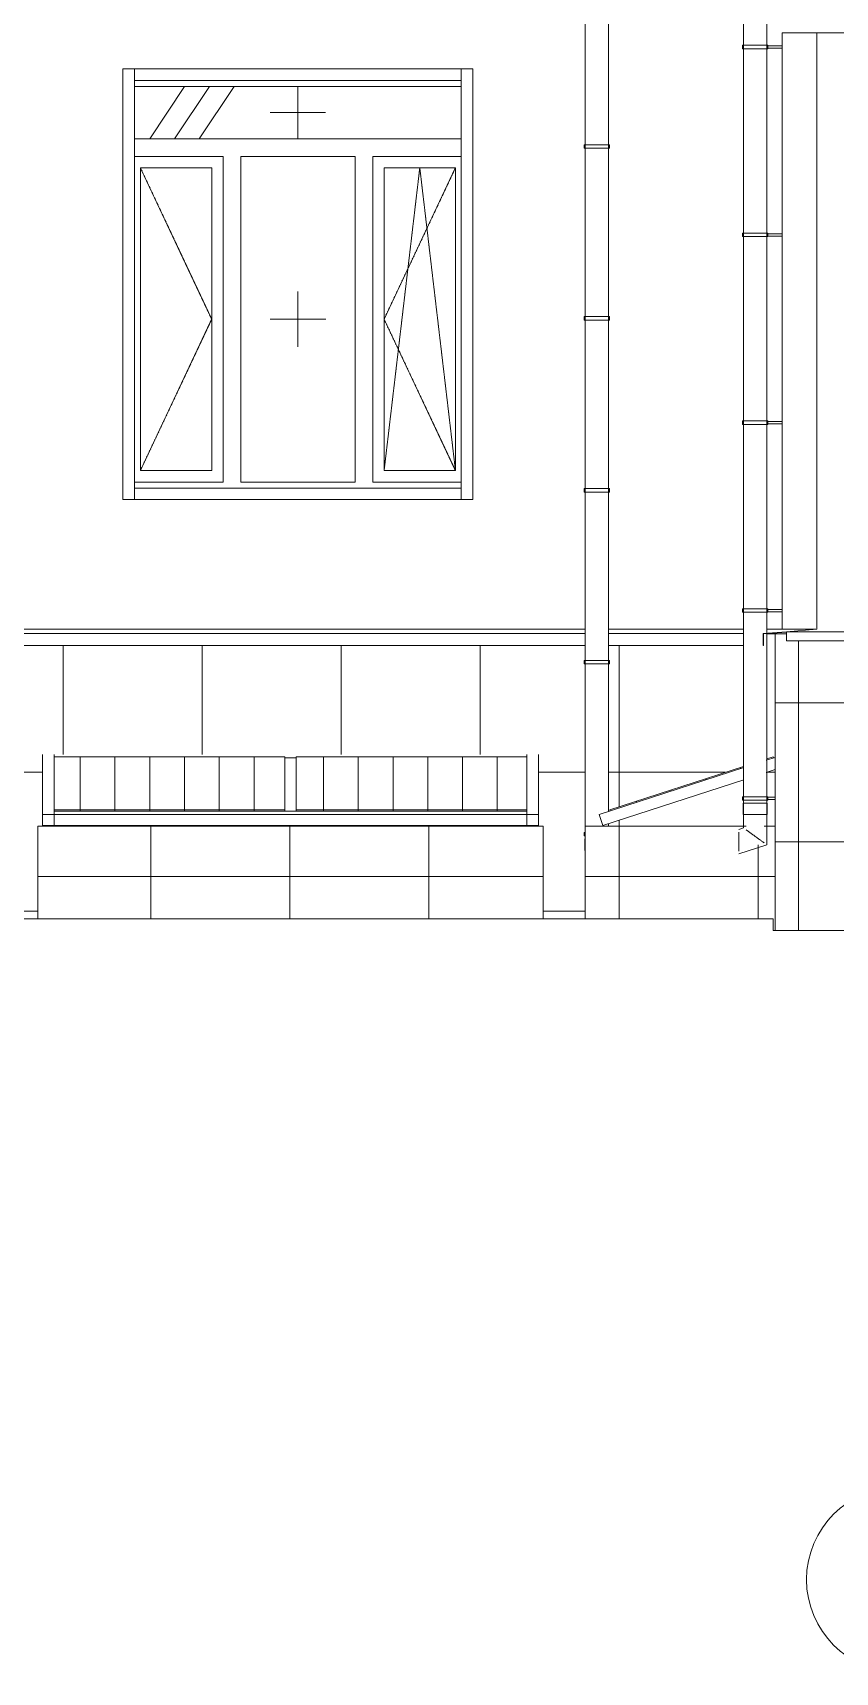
# Model space of a CAD drawing. Header units: millimetres. Extents: x -515342 to 330399, y -224905 to 507333.
# Drawn here: x 261474 to 264937, y -2235 to 4843 of the extents above; entities that cross this region are included whole.
import ezdxf

# ---------------------------------------------------------------- set-up
doc = ezdxf.new("R2010")
doc.units = ezdxf.units.MM
doc.linetypes.add('ASVP_Штриховая_ш2 п1', pattern=[3, 2, -1])
doc.layers.get('0').update_dxf_attribs({"lineweight": 0})
for name, color, linetype, lineweight in [('Витраж', 7, 'Continuous', 0), ('Линии', 7, 'Continuous', 0), ('Обобщенные модели', 7, 'Continuous', 0), ('Ограждение', 7, 'Continuous', 0), ('Окна', 7, 'Continuous', 0), ('Окна открывание', 7, 'Continuous', 0), ('Оси', 7, 'Continuous', 0), ('Панели витража', 7, 'Continuous', 0), ('Перекрытие', 7, 'Continuous', 0), ('Стены внутренние', 7, 'Continuous', 0), ('Стены штриховка поверхности', 7, 'Continuous', 0)]:
    doc.layers.add(name, color=color, linetype=linetype, lineweight=lineweight)
pattern_1 = [(0, (41450.5, 150), (0, 600), []), (90, (41450.5, 150), (-600, 4e-14), [])]
pattern_2 = [(236.31, (995.8, 1244.6), (-1777.9963, -3556.002), [641.07, -5769.6]), (236.31, (1031.34, 1137.9), (-1777.9963, -3556.002), [384.64, -6026.03]), (236.31, (818, 1137.9), (-1777.9963, -3556.002), [384.64, -6026.03])]
pattern_3 = [(90, (-71.02, -10380.49), (-150, 9e-15), [])]
pattern_4 = [(90, (-71.02, 9800.7), (-150, 9e-15), [])]

# ---------------------------------------------------------------- blocks, each defined once
blk = doc.blocks.new('Окно_ПВХ_3Створки_1Фрамуга-верх - АР_Окно_ОП_1820_h_х1570_3ст2фр-в-V10-О_АР_Эскиз_Фасад 1-12 копия 1')
at = {"layer": 'Окна'}
h = blk.add_hatch(dxfattribs=at)
h.set_pattern_fill('FP_1', color=256, style=0, pattern_type=2)
h.set_pattern_definition(pattern_2)
h.paths.add_polyline_path([(39975.1, 885), (39975.1, 2193), (39667.1, 2193), (39667.1, 885), (39779.8, 885)])
at = {"layer": 'Окна открывание'}
h = blk.add_hatch(dxfattribs=at)
h.set_pattern_fill('FP_1', color=256, style=0, pattern_type=2)
h.set_pattern_definition(pattern_2)
h.paths.add_polyline_path([(39866.2, 2318), (40000.1, 2318), (40000.1, 2544), (38590.1, 2544), (38590.1, 2318), (39779.8, 2318)])
at = {"layer": 'Окна'}
for p, q in [((40000.1, 2544), (38590.1, 2544)), ((40000.1, 2318), (38590.1, 2318)), ((38972.1, 2242), (38590.1, 2242)), ((38972.1, 836), (38972.1, 2242)), ((39542.1, 2242), (39048.1, 2242)), ((39048.1, 836), (39048.1, 2242)), ((39542.1, 836), (39542.1, 2242)), ((40000.1, 2242), (39618.1, 2242)), ((39618.1, 836), (39618.1, 2242)), ((38615.1, 2193), (38615.1, 885)), ((38923.1, 2193), (38615.1, 2193)), ((38923.1, 2193), (38923.1, 885)), ((39667.1, 2193), (39667.1, 885)), ((39975.1, 2193), (39667.1, 2193)), ((39975.1, 2193), (39975.1, 885)), ((38615.1, 885), (38923.1, 885)), ((39667.1, 885), (39975.1, 885)), ((38590.1, 836), (38972.1, 836)), ((39048.1, 836), (39542.1, 836)), ((39618.1, 836), (40000.1, 836))]:
    blk.add_line(p, q, dxfattribs=at)
at = {"layer": 'Окна открывание', "linetype": 'ASVP_Штриховая_ш2 п1'}
for p, q in [((39295.1, 2318), (39295.1, 2544)), ((39175.1, 2431), (39415.1, 2431)), ((38615.1, 2193), (38923.1, 1539)), ((39821.1, 2193), (39667.1, 885)), ((39975.1, 2193), (39667.1, 1539)), ((39975.1, 885), (39821.1, 2193)), ((39295.1, 1419), (39295.1, 1659)), ((38923.1, 1539), (38615.1, 885)), ((39415.1, 1539), (39175.1, 1539)), ((39667.1, 1539), (39975.1, 885))]:
    blk.add_line(p, q, dxfattribs=at)
blk = doc.blocks.new('Прямоугольный импост - АР_Откос_Металлический_50х330 Коричневый Правый-9899913-О_АР_Эскиз_Фасад 1-12 копия 1')
at = {"layer": 'Витраж'}
for p, q in [((38590.1, 2570), (38590.1, 2620)), ((40000.1, 2620), (38590.1, 2620)), ((40000.1, 2620), (40000.1, 2570)), ((40000.1, 2570), (38590.1, 2570))]:
    blk.add_line(p, q, dxfattribs=at)
blk = doc.blocks.new('Прямоугольный импост - АР_Откос_Металлический_50х330 Коричневый Левый-9899767-О_АР_Эскиз_Фасад 1-12 копия 1')
at = {"layer": 'Витраж'}
for p, q in [((38590.1, 760), (38590.1, 810)), ((38590.1, 810), (40000.1, 810)), ((40000.1, 810), (40000.1, 760)), ((38590.1, 760), (40000.1, 760))]:
    blk.add_line(p, q, dxfattribs=at)
blk = doc.blocks.new('Прямоугольный импост - АР_Откос_Металлический_50х330 Коричневый Правый-9899914-О_АР_Эскиз_Фасад 1-12 копия 1')
at = {"layer": 'Витраж'}
for p, q in [((38540.1, 2620), (38590.1, 2620)), ((38540.1, 2620), (38540.1, 760)), ((38590.1, 2620), (38590.1, 760)), ((38590.1, 760), (38540.1, 760))]:
    blk.add_line(p, q, dxfattribs=at)
blk = doc.blocks.new('Прямоугольный импост - АР_Откос_Металлический_50х330 Коричневый Левый-9899768-О_АР_Эскиз_Фасад 1-12 копия 1')
at = {"layer": 'Витраж'}
for p, q in [((40000.1, 2620), (40050.1, 2620)), ((40000.1, 760), (40000.1, 2620)), ((40050.1, 760), (40050.1, 2620)), ((40050.1, 760), (40000.1, 760))]:
    blk.add_line(p, q, dxfattribs=at)
blk = doc.blocks.new('ASVP_ОМ_Водосточная труба_На стене - Труба 100_Белая-10082744-О_АР_Эскиз_Фасад 1-12 копия 1')
at = {"layer": 'Обобщенные модели'}
for p, q in [((41218.2, 3595), (41218.2, -600)), ((41218.2, 3595), (41268.2, 3595)), ((41268.2, 3595), (41318.2, 3595)), ((41318.2, 183), (41318.2, 3595)), ((41318.2, -600), (41318.2, 181.2))]:
    blk.add_line(p, q, dxfattribs=at)
blk = doc.blocks.new('Влж_Водосточная труба_Хомут - Хомут-10082757-О_АР_Эскиз_Фасад 1-12 копия 1')
at = {"layer": 'Обобщенные модели'}
for p, q in [((41213.2, 288.5), (41213.2, 273.5)), ((41213.2, 288.5), (41268.2, 288.5)), ((41268.2, 288.5), (41323.2, 288.5)), ((41323.2, 286), (41323.2, 288.5)), ((41385, 286), (41323.2, 286)), ((41268.2, 273.5), (41213.2, 273.5)), ((41323.2, 273.5), (41268.2, 273.5)), ((41323.2, 273.5), (41323.2, 276)), ((41323.2, 276), (41385, 276))]:
    blk.add_line(p, q, dxfattribs=at)
for points, knots in [([(41323, 281), (41323, 281.3), (41323, 281.9), (41323, 282.7), (41323, 283.5), (41323.1, 284.2), (41323.1, 284.8), (41323.1, 285.4), (41323.2, 285.7), (41323.2, 285.9), (41323.2, 286), (41323.2, 286)], [0, 0, 0, 0, 0.0555556, 0.1111111, 0.1666667, 0.2222222, 0.2777778, 0.3333333, 0.3888889, 0.4444444, 0.4999565, 0.4999565, 0.4999565, 0.4999565]), ([(41323.2, 286), (41323.2, 286), (41323.2, 286), (41323.2, 286), (41323.2, 285.9)], [0.49995738, 0.49995738, 0.49995738, 0.49995738, 0.51388889, 0.54861111, 0.54861111, 0.54861111, 0.54861111]), ([(41323.2, 276), (41323.2, 276), (41323.2, 276), (41323.2, 276), (41323.2, 276.2), (41323.2, 276.5), (41323.1, 277.1), (41323.1, 277.9), (41323, 279.2), (41323, 280.2), (41323, 281)], [0.5000435, 0.5000435, 0.5000435, 0.5000435, 0.5138889, 0.5486111, 0.5833333, 0.6527778, 0.7222222, 0.7916667, 0.8611111, 1, 1, 1, 1])]:
    blk.add_open_spline(points, degree=3, knots=knots, dxfattribs=at)
blk.add_open_spline([(41323.2, 276.1), (41323.2, 276), (41323.2, 276), (41323.2, 276)], degree=3, dxfattribs=at)
blk = doc.blocks.new('Влж_Водосточная труба_Хомут - Хомут-V270-О_АР_Эскиз_Фасад 1-12 копия 1')
at = {"layer": 'Обобщенные модели'}
for p, q in [((41213.2, -522.5), (41213.2, -537.5)), ((41213.2, -522.5), (41268.2, -522.5)), ((41268.2, -537.5), (41213.2, -537.5)), ((41268.2, -522.5), (41323.2, -522.5)), ((41323.2, -537.5), (41268.2, -537.5)), ((41323.2, -525), (41323.2, -522.5)), ((41355, -525), (41323.2, -525)), ((41323.2, -537.5), (41323.2, -535)), ((41323.2, -535), (41355, -535))]:
    blk.add_line(p, q, dxfattribs=at)
for points, knots in [([(41323, -530), (41323, -529.7), (41323, -529.1), (41323, -528.3), (41323, -527.5), (41323.1, -526.8), (41323.1, -526.2), (41323.1, -525.6), (41323.2, -525.3), (41323.2, -525), (41323.2, -525), (41323.2, -525)], [0, 0, 0, 0, 0.0555556, 0.1111111, 0.1666667, 0.2222222, 0.2777778, 0.3333333, 0.3888889, 0.4444444, 0.4999565, 0.4999565, 0.4999565, 0.4999565]), ([(41323.2, -535), (41323.2, -535), (41323.2, -535), (41323.2, -535), (41323.2, -534.8), (41323.2, -534.5), (41323.1, -533.9), (41323.1, -533.1), (41323, -531.8), (41323, -530.8), (41323, -530)], [0.5000435, 0.5000435, 0.5000435, 0.5000435, 0.5138889, 0.5486111, 0.5833333, 0.6527778, 0.7222222, 0.7916667, 0.8611111, 1, 1, 1, 1]), ([(41323.2, -525), (41323.2, -525), (41323.2, -525), (41323.2, -525), (41323.2, -525.1)], [0.49995738, 0.49995738, 0.49995738, 0.49995738, 0.51388889, 0.54861111, 0.54861111, 0.54861111, 0.54861111])]:
    blk.add_open_spline(points, degree=3, knots=knots, dxfattribs=at)
blk.add_open_spline([(41323.2, -534.9), (41323.2, -535), (41323.2, -535), (41323.2, -535)], degree=3, dxfattribs=at)
blk = doc.blocks.new('ASVP_ОМ_Водосточная труба_Слив - Слив Белый-10082823-О_АР_Эскиз_Фасад 1-12 копия 1')
at = {"layer": 'Обобщенные модели'}
for p, q in [((41217.1, -550), (41217.1, -600)), ((41217.1, -550), (41318.4, -550)), ((41318.8, -550), (41320.1, -550)), ((41320.1, -600), (41320.1, -550)), ((41318.4, -600), (41217.1, -600)), ((41218.6, -600), (41218.6, -657.7)), ((41318.6, -730.3), (41318.6, -600)), ((41320.1, -600), (41318.8, -600)), ((41218.6, -657.7), (41198.6, -664.2)), ((41198.6, -769.3), (41318.6, -730.3))]:
    blk.add_line(p, q, dxfattribs=at)
at = {"layer": 'Обобщенные модели', "flags": 128}
for points in [[(41198.6, -675.8), (41198.6, -681.9), (41198.6, -692.3), (41198.6, -704.2), (41198.6, -716.7)], [(41198.6, -716.7), (41198.6, -729.3), (41198.6, -741.2), (41198.6, -751.6), (41198.6, -757.7)]]:
    blk.add_lwpolyline(points, dxfattribs=at)
at = {"layer": 'Обобщенные модели'}
for points, knots in [([(41268.6, -694), (41264.2, -690.9), (41257.7, -686.1), (41249.4, -680.1), (41243.6, -675.8), (41238.1, -671.8), (41233.5, -668.5), (41230.8, -666.6), (41229.7, -665.7)], [0, 0, 0, 0, 0.0833333, 0.125, 0.1666667, 0.2083333, 0.25, 0.2835998, 0.2835998, 0.2835998, 0.2835998]), ([(41307.5, -722.3), (41306.4, -721.4), (41303.8, -719.5), (41299.1, -716.2), (41293.7, -712.2), (41287.8, -707.9), (41279.5, -701.9), (41273.1, -697.1), (41268.6, -694)], [0.7164002, 0.7164002, 0.7164002, 0.7164002, 0.75, 0.7916667, 0.8333333, 0.875, 0.9166667, 1, 1, 1, 1])]:
    blk.add_open_spline(points, degree=3, knots=knots, dxfattribs=at)
blk = doc.blocks.new('Влж_Водосточная труба_Хомут - Хомут-V269-О_АР_Эскиз_Фасад 1-12 копия 1')
at = {"layer": 'Обобщенные модели'}
for p, q in [((41213.2, 3532.5), (41213.2, 3517.5)), ((41213.2, 3532.5), (41268.2, 3532.5)), ((41268.2, 3517.5), (41213.2, 3517.5)), ((41268.2, 3532.5), (41323.2, 3532.5)), ((41323.2, 3517.5), (41268.2, 3517.5)), ((41323.2, 3530), (41323.2, 3532.5)), ((41385, 3530), (41323.2, 3530)), ((41323.2, 3517.5), (41323.2, 3520)), ((41323.2, 3520), (41385, 3520))]:
    blk.add_line(p, q, dxfattribs=at)
for points, knots in [([(41323, 3525), (41323, 3525.3), (41323, 3525.9), (41323, 3526.7), (41323, 3527.5), (41323.1, 3528.2), (41323.1, 3528.8), (41323.1, 3529.3), (41323.2, 3529.7), (41323.2, 3529.9), (41323.2, 3530), (41323.2, 3530)], [0, 0, 0, 0, 0.0555556, 0.1111111, 0.1666667, 0.2222222, 0.2777778, 0.3333333, 0.3888889, 0.4444444, 0.4999565, 0.4999565, 0.4999565, 0.4999565]), ([(41323.2, 3520), (41323.2, 3520), (41323.2, 3520), (41323.2, 3520), (41323.2, 3520.2), (41323.2, 3520.5), (41323.1, 3521.1), (41323.1, 3521.9), (41323, 3523.2), (41323, 3524.2), (41323, 3525)], [0.5000435, 0.5000435, 0.5000435, 0.5000435, 0.5138889, 0.5486111, 0.5833333, 0.6527778, 0.7222222, 0.7916667, 0.8611111, 1, 1, 1, 1]), ([(41323.2, 3530), (41323.2, 3530), (41323.2, 3530), (41323.2, 3530), (41323.2, 3529.9)], [0.49995738, 0.49995738, 0.49995738, 0.49995738, 0.51388889, 0.54861111, 0.54861111, 0.54861111, 0.54861111])]:
    blk.add_open_spline(points, degree=3, knots=knots, dxfattribs=at)
blk.add_open_spline([(41323.2, 3520.1), (41323.2, 3520), (41323.2, 3520), (41323.2, 3520)], degree=3, dxfattribs=at)
blk = doc.blocks.new('ASVP_ОМ_Водосточная труба_На стене - Труба 100-V283-О_АР_Эскиз_Фасад 1-12 копия 1')
at = {"layer": 'Обобщенные модели'}
for p, q in [((40535, 12745.7), (40535, -650)), ((40635, -587), (40635, 12745.7)), ((40635, -650), (40635, -639.6))]:
    blk.add_line(p, q, dxfattribs=at)
blk = doc.blocks.new('Влж_Водосточная труба_Хомут - Хомут-V291-О_АР_Эскиз_Фасад 1-12 копия 1')
at = {"layer": 'Обобщенные модели'}
for p, q in [((40530, 2292.1), (40530, 2277.1)), ((40530, 2292.1), (40640, 2292.1)), ((40640, 2277.1), (40530, 2277.1)), ((40640, 2277.1), (40640, 2292.1))]:
    blk.add_line(p, q, dxfattribs=at)
blk = doc.blocks.new('Влж_Водосточная труба_Хомут - Хомут-V292-О_АР_Эскиз_Фасад 1-12 копия 1')
at = {"layer": 'Обобщенные модели'}
for p, q in [((40530, 1549.895022), (40530, 1534.895022)), ((40530, 1549.895022), (40640, 1549.895022)), ((40640, 1534.895022), (40530, 1534.895022)), ((40640, 1534.895022), (40640, 1549.895022))]:
    blk.add_line(p, q, dxfattribs=at)
blk = doc.blocks.new('Влж_Водосточная труба_Хомут - Хомут-V290-О_АР_Эскиз_Фасад 1-12 копия 1')
at = {"layer": 'Обобщенные модели'}
for p, q in [((40530, 3776.6), (40530, 3761.6)), ((40530, 3776.6), (40640, 3776.6)), ((40640, 3761.6), (40530, 3761.6)), ((40640, 3761.6), (40640, 3776.6))]:
    blk.add_line(p, q, dxfattribs=at)
blk = doc.blocks.new('Влж_Водосточная труба_Хомут - Хомут-V285-О_АР_Эскиз_Фасад 1-12 копия 1')
at = {"layer": 'Обобщенные модели'}
for p, q in [((40530, 11198.8), (40530, 11183.8)), ((40530, 11198.8), (40640, 11198.8)), ((40640, 11183.8), (40530, 11183.8)), ((40640, 11183.8), (40640, 11198.8))]:
    blk.add_line(p, q, dxfattribs=at)
blk = doc.blocks.new('Влж_Водосточная труба_Хомут - Хомут-V293-О_АР_Эскиз_Фасад 1-12 копия 1')
at = {"layer": 'Обобщенные модели'}
for p, q in [((40530, -676.8), (40530, -691.8)), ((40530, -676.8), (40534.6, -676.8)), ((40534.6, -691.8), (40530, -691.8))]:
    blk.add_line(p, q, dxfattribs=at)
blk = doc.blocks.new('ASVP_ОМ_Водосточная труба_Слив - Слив-V325-О_АР_Эскиз_Фасад 1-12 копия 1')
at = {"layer": 'Обобщенные модели'}
for p, q in [((40533.5, -704.3), (40533.5, -754.3)), ((40533.5, -704.3), (40534.8, -704.3)), ((40534.8, -754.3), (40533.5, -754.3))]:
    blk.add_line(p, q, dxfattribs=at)
blk = doc.blocks.new('Ограждение - Ограждение-9985742-О_АР_Эскиз_Фасад 1-12 копия 1')
at = {"layer": 'Ограждение'}
for p, q in [((41403, 189.8), (41535, 200.4)), ((41403, 150), (41403, 189.8)), ((41975, 189.8), (41403, 189.8)), ((41975, 150), (41403, 150)), ((41975, 200.4), (41975, 189.8)), ((41975, 189.8), (41975, 150))]:
    blk.add_line(p, q, dxfattribs=at)
blk = doc.blocks.new('Ограждение - Ограждение-9987008-О_АР_Эскиз_Фасад 1-12 копия 1')
at = {"layer": 'Ограждение'}
for p, q in [((40535.1, 181.8), (21815.4, 181.8)), ((41218.2, 181.8), (40634.9, 181.8)), ((41403, 189.8), (41303, 181.8)), ((41303, 181.8), (41303, 130)), ((41305, 180), (41403, 187.8)), ((41305, 130), (41305, 180)), ((40535.1, 130), (21815.4, 130)), ((41218.2, 130), (40634.9, 130)), ((41303, 130), (41305, 130))]:
    blk.add_line(p, q, dxfattribs=at)
blk = doc.blocks.new('Системная панель - АР_ПанельВитража_Монолитный поликарбонат 6мм-V372-О_АР_Эскиз_Фасад 1-12 копия 1')
at = {"layer": 'Панели витража'}
h = blk.add_hatch(dxfattribs=at)
h.set_pattern_fill('FP_32', color=256, style=0, pattern_type=2)
h.set_pattern_definition(pattern_3)
h.paths.add_polyline_path([(38243.1, -579.8), (39238.1, -579.8), (39238.1, -350.8), (38243.1, -350.8)])
h = blk.add_hatch(dxfattribs=at)
h.set_pattern_fill('FP_33', color=256, style=0, pattern_type=2)
h.set_pattern_definition(pattern_4)
h.paths.add_polyline_path([(39108.8, -584.5), (39238.1, -584.5), (39238.1, -579.8), (38243.1, -579.8), (38243.1, -584.5), (38885.1, -584.5)])
for p, q in [((39238.1, -350.8), (38243.1, -350.8)), ((38243.1, -350.8), (38243.1, -579.8)), ((39238.1, -579.8), (39238.1, -350.8)), ((38243.1, -579.8), (39238.1, -579.8)), ((38243.1, -579.8), (38243.1, -585.5)), ((39238.1, -585.5), (39238.1, -579.8))]:
    blk.add_line(p, q, dxfattribs=at)
blk = doc.blocks.new('Прямоугольный импост - АР_Импост_50х50 _труба_-10238076-О_АР_Эскиз_Фасад 1-12 копия 1')
at = {"layer": 'Витраж'}
for p, q in [((71703.1, -584.5), (72723.1, -584.5)), ((71703.1, -600), (72723.1, -600)), ((72723.1, -584.5), (72723.1, -600)), ((72723.1, -600), (72723.1, -647.6)), ((72723.1, -647.6), (71703.1, -647.6))]:
    blk.add_line(p, q, dxfattribs=at)
blk = doc.blocks.new('Прямоугольный импост - АР_Импост_50х50 _труба_-V373-О_АР_Эскиз_Фасад 1-12 копия 1')
at = {"layer": 'Витраж'}
for p, q in [((38243.1, -350.8), (38243.1, -340.1)), ((39263.1, -355.5), (39238.1, -355.5))]:
    blk.add_line(p, q, dxfattribs=at)
blk = doc.blocks.new('Прямоугольный импост - АР_Импост_50х50 _труба_-10238183-О_АР_Эскиз_Фасад 1-12 копия 1')
at = {"layer": 'Витраж'}
for p, q in [((70633.1, -340.1), (70633.1, -600)), ((70683.1, -340.1), (70683.1, -350.8)), ((70683.1, -600), (70633.1, -600)), ((70633.1, -600), (70633.1, -647.6)), ((70683.1, -584.5), (70683.1, -600)), ((70683.1, -647.6), (70683.1, -600)), ((70633.1, -647.6), (70683.1, -647.6))]:
    blk.add_line(p, q, dxfattribs=at)
blk = doc.blocks.new('Прямоугольный импост - АР_Импост_50х50 _труба_-V374-О_АР_Эскиз_Фасад 1-12 копия 1')
at = {"layer": 'Витраж'}
for p, q in [((40283.1, -350.8), (40283.1, -340.1)), ((40333.1, -600), (40333.1, -340.1)), ((40283.1, -600), (40283.1, -584.5)), ((40333.1, -600), (40283.1, -600)), ((40283.1, -600), (40283.1, -647.6)), ((40333.1, -647.6), (40333.1, -600)), ((40283.1, -647.6), (40333.1, -647.6))]:
    blk.add_line(p, q, dxfattribs=at)
blk = doc.blocks.new('Системная панель - АР_ПанельВитража_Монолитный поликарбонат 6мм-V375-О_АР_Эскиз_Фасад 1-12 копия 1')
at = {"layer": 'Панели витража'}
h = blk.add_hatch(dxfattribs=at)
h.set_pattern_fill('FP_32', color=256, style=0, pattern_type=2)
h.set_pattern_definition(pattern_3)
h.paths.add_polyline_path([(39288.1, -579.8), (40283.1, -579.8), (40283.1, -350.8), (39288.1, -350.8), (39288.1, -408.1)])
h = blk.add_hatch(dxfattribs=at)
h.set_pattern_fill('FP_33', color=256, style=0, pattern_type=2)
h.set_pattern_definition(pattern_4)
h.paths.add_polyline_path([(40227.2, -584.5), (40283.1, -584.5), (40283.1, -579.8), (39288.1, -579.8), (39288.1, -584.5), (40003.5, -584.5)])
for p, q in [((40283.1, -350.8), (39288.1, -350.8)), ((39288.1, -350.8), (39288.1, -579.8)), ((40283.1, -579.8), (40283.1, -350.8)), ((39288.1, -579.8), (40283.1, -579.8)), ((39288.1, -579.8), (39288.1, -585.5)), ((40283.1, -585.5), (40283.1, -579.8))]:
    blk.add_line(p, q, dxfattribs=at)
blk = doc.blocks.new('Прямоугольный импост - АР_Импост_50х50 _труба_-10238080-О_АР_Эскиз_Фасад 1-12 копия 1')
at = {"layer": 'Витраж'}
for p, q in [((70683.1, -600), (70683.1, -584.5)), ((70683.1, -584.5), (71703.1, -584.5)), ((70683.1, -647.6), (70683.1, -600)), ((70683.1, -600), (71703.1, -600)), ((71703.1, -647.6), (70683.1, -647.6))]:
    blk.add_line(p, q, dxfattribs=at)
blk = doc.blocks.new('Прямоугольный импост - АР_Импост_50х50 _труба_-V376-О_АР_Эскиз_Фасад 1-12 копия 1')
at = {"layer": 'Витраж'}
for p, q in [((40283.1, -340.1), (40283.1, -350.8)), ((39288.1, -355.5), (39263.1, -355.5))]:
    blk.add_line(p, q, dxfattribs=at)
blk = doc.blocks.new('Прямоугольный импост - АР_Импост_50х50 _труба_-10238181-О_АР_Эскиз_Фасад 1-12 копия 1')
at = {"layer": 'Витраж'}
for p, q in [((71678.1, -355.5), (71728.1, -355.5)), ((71728.1, -584.5), (71678.1, -584.5))]:
    blk.add_line(p, q, dxfattribs=at)
blk = doc.blocks.new('Прямоугольный импост - АР_Импост_50х50 _труба_-V386-О_АР_Эскиз_Фасад 1-12 копия 1')
at = {"layer": 'Витраж'}
for p, q in [((41316.5, -365.6), (41355, -353.1)), ((40595, -600), (41219.9, -397)), ((41355, -405.6), (41316.3, -418.2)), ((41219.9, -449.5), (40610.5, -647.6)), ((40610.5, -647.6), (40595, -600))]:
    blk.add_line(p, q, dxfattribs=at)
blk = doc.blocks.new('Системная панель - АР_ПанельВитража_Монолитный поликарбонат 6мм-V387-О_АР_Эскиз_Фасад 1-12 копия 1')
at = {"layer": 'Панели витража'}
h = blk.add_hatch(dxfattribs=at)
h.set_pattern_fill('FP_34', color=256, style=0, pattern_type=2)
h.set_pattern_definition([(90, (-71.02, 0), (-150, 9e-15), [])])
h.paths.add_polyline_path([(40642.6, -584.5), (41218.2, -397.5), (41218.2, -392.3), (40641, -579.8)])
h.paths.add_polyline_path([(41318.2, -365), (41347.4, -355.5), (41345.5, -350.9), (41318.2, -359.8)])
for p, q in [((41318.1, -359.8), (41345.9, -350.8)), ((41347.4, -355.5), (41345.9, -350.8)), ((40641, -579.8), (41218.2, -392.3)), ((40642.6, -584.5), (40641, -579.8))]:
    blk.add_line(p, q, dxfattribs=at)
blk = doc.blocks.new('СД_Люблино_Фасады_rvt-1-О_АР_Эскиз_Фасад 1-12 копия 1')
at = {"layer": 'Стены штриховка поверхности', "true_color": 0xcacaca}
h = blk.add_hatch(dxfattribs=at)
h.set_pattern_fill('FP_11', color=9, style=0, pattern_type=2)
h.set_pattern_definition([(0, (41405, -3150), (0, 600), []), (90, (41405, -3150), (-600, 4e-14), [])])
h.paths.add_polyline_path([(34635.5, -1050), (38173.1, -1050), (38173.1, -650), (40353.1, -650), (40353.1, -1050), (40535, -1050), (40535, -754.3), (40533.5, -754.3), (40533.5, -704.3), (40535, -704.3), (40535, -691.8), (40530, -691.8), (40530, -676.8), (40535, -676.8), (40535, 50.5), (40530, 50.5), (40530, 65.5), (40535, 65.5), (40535, 130), (21815.4, 130), (21815.4, 150), (21763.4, 150), (21763.4, -1050), (29658.1, -1050), (29658.1, -650), (31838.1, -650), (31838.1, -1050), (32433.1, -1050), (32433.1, -650), (34613.1, -650), (34613.1, -1050)])
h.paths.add_polyline_path([(41323, -530), (41323.2, -525.1), (41355, -525), (41355, -405.6), (41318.2, -417.6), (41318.4, -522.5), (41321.3, -522.5), (41322.7, -528.7)])
h.paths.add_polyline_path([(41345.5, -650), (41355, -650), (41355, -534.9), (41323.1, -534.3), (41322.3, -533.2), (41321.3, -537.5), (41318.2, -537.5), (41318.6, -550), (41320.1, -550), (41320.1, -600), (41318.6, -600), (41318.6, -650)])
h.paths.add_polyline_path([(40635, -650), (41218.6, -650), (41218.2, -600), (41217.1, -600), (41217.1, -537.5), (41213.2, -537.5), (41213.2, -522.5), (41218.2, -522.5), (41217.1, -450.4), (40635, -639.6), (40635, -647.6)])
h.paths.add_polyline_path([(31818.1, -647.6), (29678.1, -647.6), (29678.1, -340.1), (31818.1, -340.1), (31818.1, -601.2)])
h.paths.add_polyline_path([(39238.1, -647.6), (38193.1, -647.6), (38193.1, -340.1), (40333.1, -340.1), (40333.1, -647.6), (39263.1, -647.6)])
h.paths.add_polyline_path([(32453.1, -647.6), (32453.1, -340.1), (34593.1, -340.1), (34593.1, -647.6), (32503.1, -647.6)])
h.paths.add_polyline_path([(40635, -587), (40642.6, -584.5), (40641, -579.8), (41218.2, -392.3), (41218.2, 130), (40635, 130), (40635, 65.5), (40640, 65.5), (40640, 50.5), (40635, 50.5), (40635, -585.5)])
h.paths.add_polyline_path([(41318.2, -359.8), (41345.9, -350.8), (41347.8, -355.4), (41355, -353.1), (41355, 180), (41318.2, 180), (41318.2, -355.5)])
h = blk.add_hatch(dxfattribs=at)
h.set_pattern_fill('FP_18', color=9, style=0, pattern_type=2)
h.set_pattern_definition([(0, (41350.5, 150), (0, 600), []), (90, (41350.5, 150), (-600, 4e-14), [])])
h.paths.add_polyline_path([(41355, -1100), (41455, -1100), (41455, 150), (41403, 150), (41403, 180), (41355, 180), (41355, -1090.2)])
h = blk.add_hatch(dxfattribs=at)
h.set_pattern_fill('FP_19', color=9, style=0, pattern_type=2)
h.set_pattern_definition(pattern_1)
h.paths.add_polyline_path([(41455, -1100), (41555, -1100), (41555, 150), (41455, 150), (41455, -1091)])
h = blk.add_hatch(dxfattribs=at)
h.set_pattern_fill('FP_19', color=9, style=0, pattern_type=2)
h.set_pattern_definition(pattern_1)
h.paths.add_polyline_path([(41805, -1100), (41955, -1100), (41955, 150), (41555, 150), (41555, -1100), (41792.8, -1100)])
h = blk.add_hatch(dxfattribs=at)
h.set_pattern_fill('FP_35', color=9, style=0, pattern_type=2)
h.set_pattern_definition([(0, (38183.1, 0), (0, 600), []), (90, (38183.1, 0), (-600, 4e-14), [])])
h.paths.add_polyline_path([(38173.1, -1050), (40353.1, -1050), (40353.1, -650), (38173.1, -650), (38173.1, -811.1)])
h = blk.add_hatch(dxfattribs=at)
h.set_pattern_fill('FP_27', color=9, style=0, pattern_type=2)
h.set_pattern_definition([(0, (41405, 0), (0, 600), []), (90, (41405, 0), (-600, 4e-14), [])])
h.paths.add_polyline_path([(41355, -1100), (41355, -650), (41307.2, -650), (41307.2, -722), (41198.6, -757.4), (41199.3, -675.8), (41230.1, -666), (41230.1, -650), (40535, -650), (40535, -1050), (41346, -1050), (41346, -1100)])
at = {"layer": 'Перекрытие'}
for p in [(41385, 2776), (41535, 2775)]:
    blk.add_line(p, (41385, 2775), dxfattribs=at)
at = {"layer": 'Стены внутренние'}
for p, q in [((41385, 200), (41385, 2775)), ((41535, 200), (41535, 2775)), ((41535, 2775), (41555, 2775)), ((41975, 2775), (41555, 2775)), ((21688, 200), (40535.1, 200)), ((40634.9, 200), (41218.2, 200)), ((41318.2, 200), (41385, 200)), ((41355, 180), (41318.2, 180)), ((41403, 180), (41355, 180)), ((41355, 180), (41355, -1100)), ((41405, 200), (41385, 200)), ((41405, 200), (41530.4, 200)), ((41455, -1100), (41455, 150)), ((40353.1, -650), (38173.1, -650)), ((38173.1, -650), (38173.1, -1050)), ((40353.1, -1050), (40353.1, -650)), ((41230.1, -650), (40535, -650)), ((40535, -650), (40535, -1050)), ((41355, -650), (41307.2, -650))]:
    blk.add_line(p, q, dxfattribs=at)
at = {"layer": 'Витраж', "lineweight": 9}
for name, p in [('Прямоугольный импост - АР_Откос_Металлический_50х330 Коричневый Правый-9899914-О_АР_Эскиз_Фасад 1-12 копия 1', (0, 0)), ('Прямоугольный импост - АР_Откос_Металлический_50х330 Коричневый Правый-9899913-О_АР_Эскиз_Фасад 1-12 копия 1', (0, 0)), ('Прямоугольный импост - АР_Откос_Металлический_50х330 Коричневый Левый-9899768-О_АР_Эскиз_Фасад 1-12 копия 1', (0, 0)), ('Прямоугольный импост - АР_Откос_Металлический_50х330 Коричневый Левый-9899767-О_АР_Эскиз_Фасад 1-12 копия 1', (0, 0)), ('Прямоугольный импост - АР_Импост_50х50 _труба_-10238183-О_АР_Эскиз_Фасад 1-12 копия 1', (-32440, 0)), ('Прямоугольный импост - АР_Импост_50х50 _труба_-V373-О_АР_Эскиз_Фасад 1-12 копия 1', (0, 0)), ('Прямоугольный импост - АР_Импост_50х50 _труба_-V376-О_АР_Эскиз_Фасад 1-12 копия 1', (0, 0)), ('Прямоугольный импост - АР_Импост_50х50 _труба_-V374-О_АР_Эскиз_Фасад 1-12 копия 1', (0, 0)), ('Прямоугольный импост - АР_Импост_50х50 _труба_-V386-О_АР_Эскиз_Фасад 1-12 копия 1', (0, 0)), ('Прямоугольный импост - АР_Импост_50х50 _труба_-10238181-О_АР_Эскиз_Фасад 1-12 копия 1', (-32440, 0)), ('Прямоугольный импост - АР_Импост_50х50 _труба_-10238080-О_АР_Эскиз_Фасад 1-12 копия 1', (-32440, 0)), ('Прямоугольный импост - АР_Импост_50х50 _труба_-10238076-О_АР_Эскиз_Фасад 1-12 копия 1', (-32440, 0))]:
    blk.add_blockref(name, p, dxfattribs=at)
at = {"layer": 'Обобщенные модели', "lineweight": 9}
for name, p in [('ASVP_ОМ_Водосточная труба_На стене - Труба 100-V283-О_АР_Эскиз_Фасад 1-12 копия 1', (0, 0)), ('ASVP_ОМ_Водосточная труба_На стене - Труба 100_Белая-10082744-О_АР_Эскиз_Фасад 1-12 копия 1', (0, 0)), ('Влж_Водосточная труба_Хомут - Хомут-V269-О_АР_Эскиз_Фасад 1-12 копия 1', (0, -811)), ('Влж_Водосточная труба_Хомут - Хомут-V291-О_АР_Эскиз_Фасад 1-12 копия 1', (0, 0)), ('Влж_Водосточная труба_Хомут - Хомут-10082757-О_АР_Эскиз_Фасад 1-12 копия 1', (0, 1622)), ('Влж_Водосточная труба_Хомут - Хомут-V292-О_АР_Эскиз_Фасад 1-12 копия 1', (0, 0)), ('Влж_Водосточная труба_Хомут - Хомут-10082757-О_АР_Эскиз_Фасад 1-12 копия 1', (0, 811)), ('Влж_Водосточная труба_Хомут - Хомут-V290-О_АР_Эскиз_Фасад 1-12 копия 1', (0, -2968.9)), ('Влж_Водосточная труба_Хомут - Хомут-10082757-О_АР_Эскиз_Фасад 1-12 копия 1', (0, 0)), ('Влж_Водосточная труба_Хомут - Хомут-V285-О_АР_Эскиз_Фасад 1-12 копия 1', (0, -11133.3)), ('ASVP_ОМ_Водосточная труба_Слив - Слив Белый-10082823-О_АР_Эскиз_Фасад 1-12 копия 1', (0, 0)), ('Влж_Водосточная труба_Хомут - Хомут-V270-О_АР_Эскиз_Фасад 1-12 копия 1', (0, 0)), ('Влж_Водосточная труба_Хомут - Хомут-V293-О_АР_Эскиз_Фасад 1-12 копия 1', (0, 0)), ('ASVP_ОМ_Водосточная труба_Слив - Слив-V325-О_АР_Эскиз_Фасад 1-12 копия 1', (0, 0))]:
    blk.add_blockref(name, p, dxfattribs=at)
at = {"layer": 'Ограждение', "lineweight": 9}
for name in ['Ограждение - Ограждение-9987008-О_АР_Эскиз_Фасад 1-12 копия 1', 'Ограждение - Ограждение-9985742-О_АР_Эскиз_Фасад 1-12 копия 1']:
    blk.add_blockref(name, (0, 0), dxfattribs=at)
at = {"layer": 'Окна', "lineweight": 9}
blk.add_blockref('Окно_ПВХ_3Створки_1Фрамуга-верх - АР_Окно_ОП_1820_h_х1570_3ст2фр-в-V10-О_АР_Эскиз_Фасад 1-12 копия 1', (0, 0), dxfattribs=at)
at = {"layer": 'Панели витража', "lineweight": 9}
for name in ['Системная панель - АР_ПанельВитража_Монолитный поликарбонат 6мм-V372-О_АР_Эскиз_Фасад 1-12 копия 1', 'Системная панель - АР_ПанельВитража_Монолитный поликарбонат 6мм-V375-О_АР_Эскиз_Фасад 1-12 копия 1', 'Системная панель - АР_ПанельВитража_Монолитный поликарбонат 6мм-V387-О_АР_Эскиз_Фасад 1-12 копия 1']:
    blk.add_blockref(name, (0, 0), dxfattribs=at)
blk = doc.blocks.new('Ось сетки - Круг_Ø8 мм-6577-О_АР_Эскиз_Фасад 1-12 копия 1')
at = {"layer": 'Оси'}
for start, end in [(360, 180), (180, 360)]:
    blk.add_arc((0, -3902.6), 400, start, end, dxfattribs=at)

msp = doc.modelspace()

# ---------------------------------------------------------------- linework, layer by layer
at = {"layer": 'Линии'}
for p, q in [((264669.3997, 1017.7355), (245095.8289, 1017.7355)), ((264669.3997, 967.7355), (264669.3997, 1017.7355)), ((265841.1568, 967.7355), (264669.3997, 967.7355))]:
    msp.add_line(p, q, dxfattribs=at)

# ---------------------------------------------------------------- block references
msp.add_blockref('СД_Люблино_Фасады_rvt-1-О_АР_Эскиз_Фасад 1-12 копия 1', (223323.3997, 2067.7355))
at = {"layer": 'Оси'}
msp.add_blockref('Ось сетки - Круг_Ø8 мм-6577-О_АР_Эскиз_Фасад 1-12 копия 1', (265213.3997, 2067.7355), dxfattribs=at)

doc.saveas('drawing.dxf')
